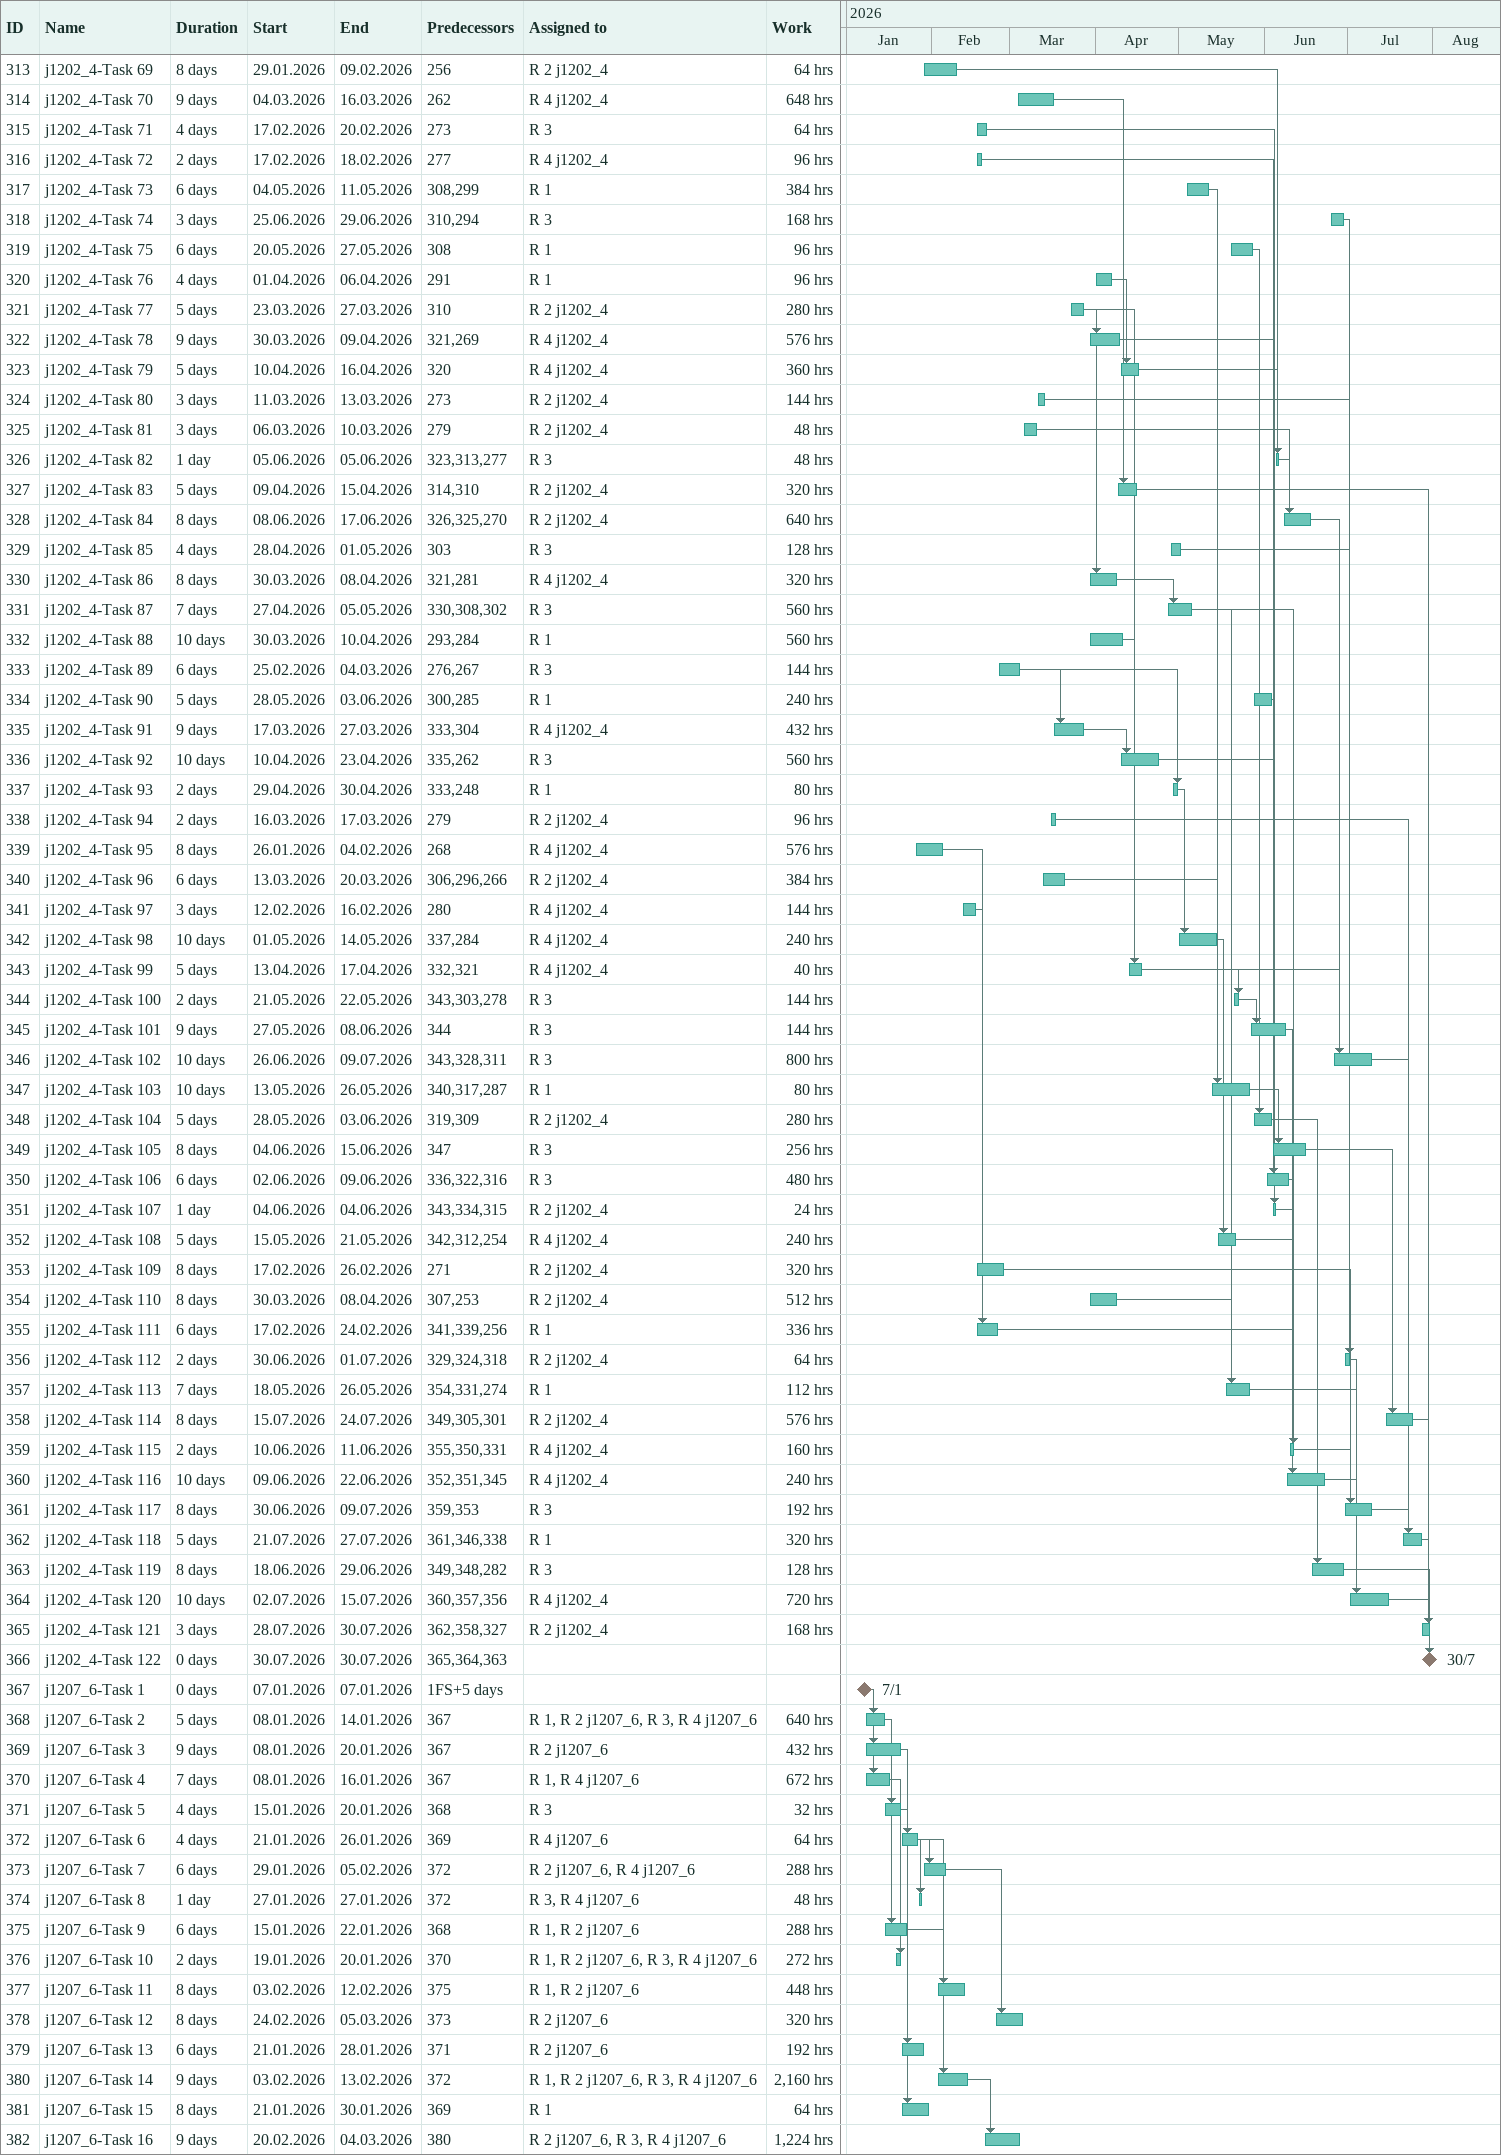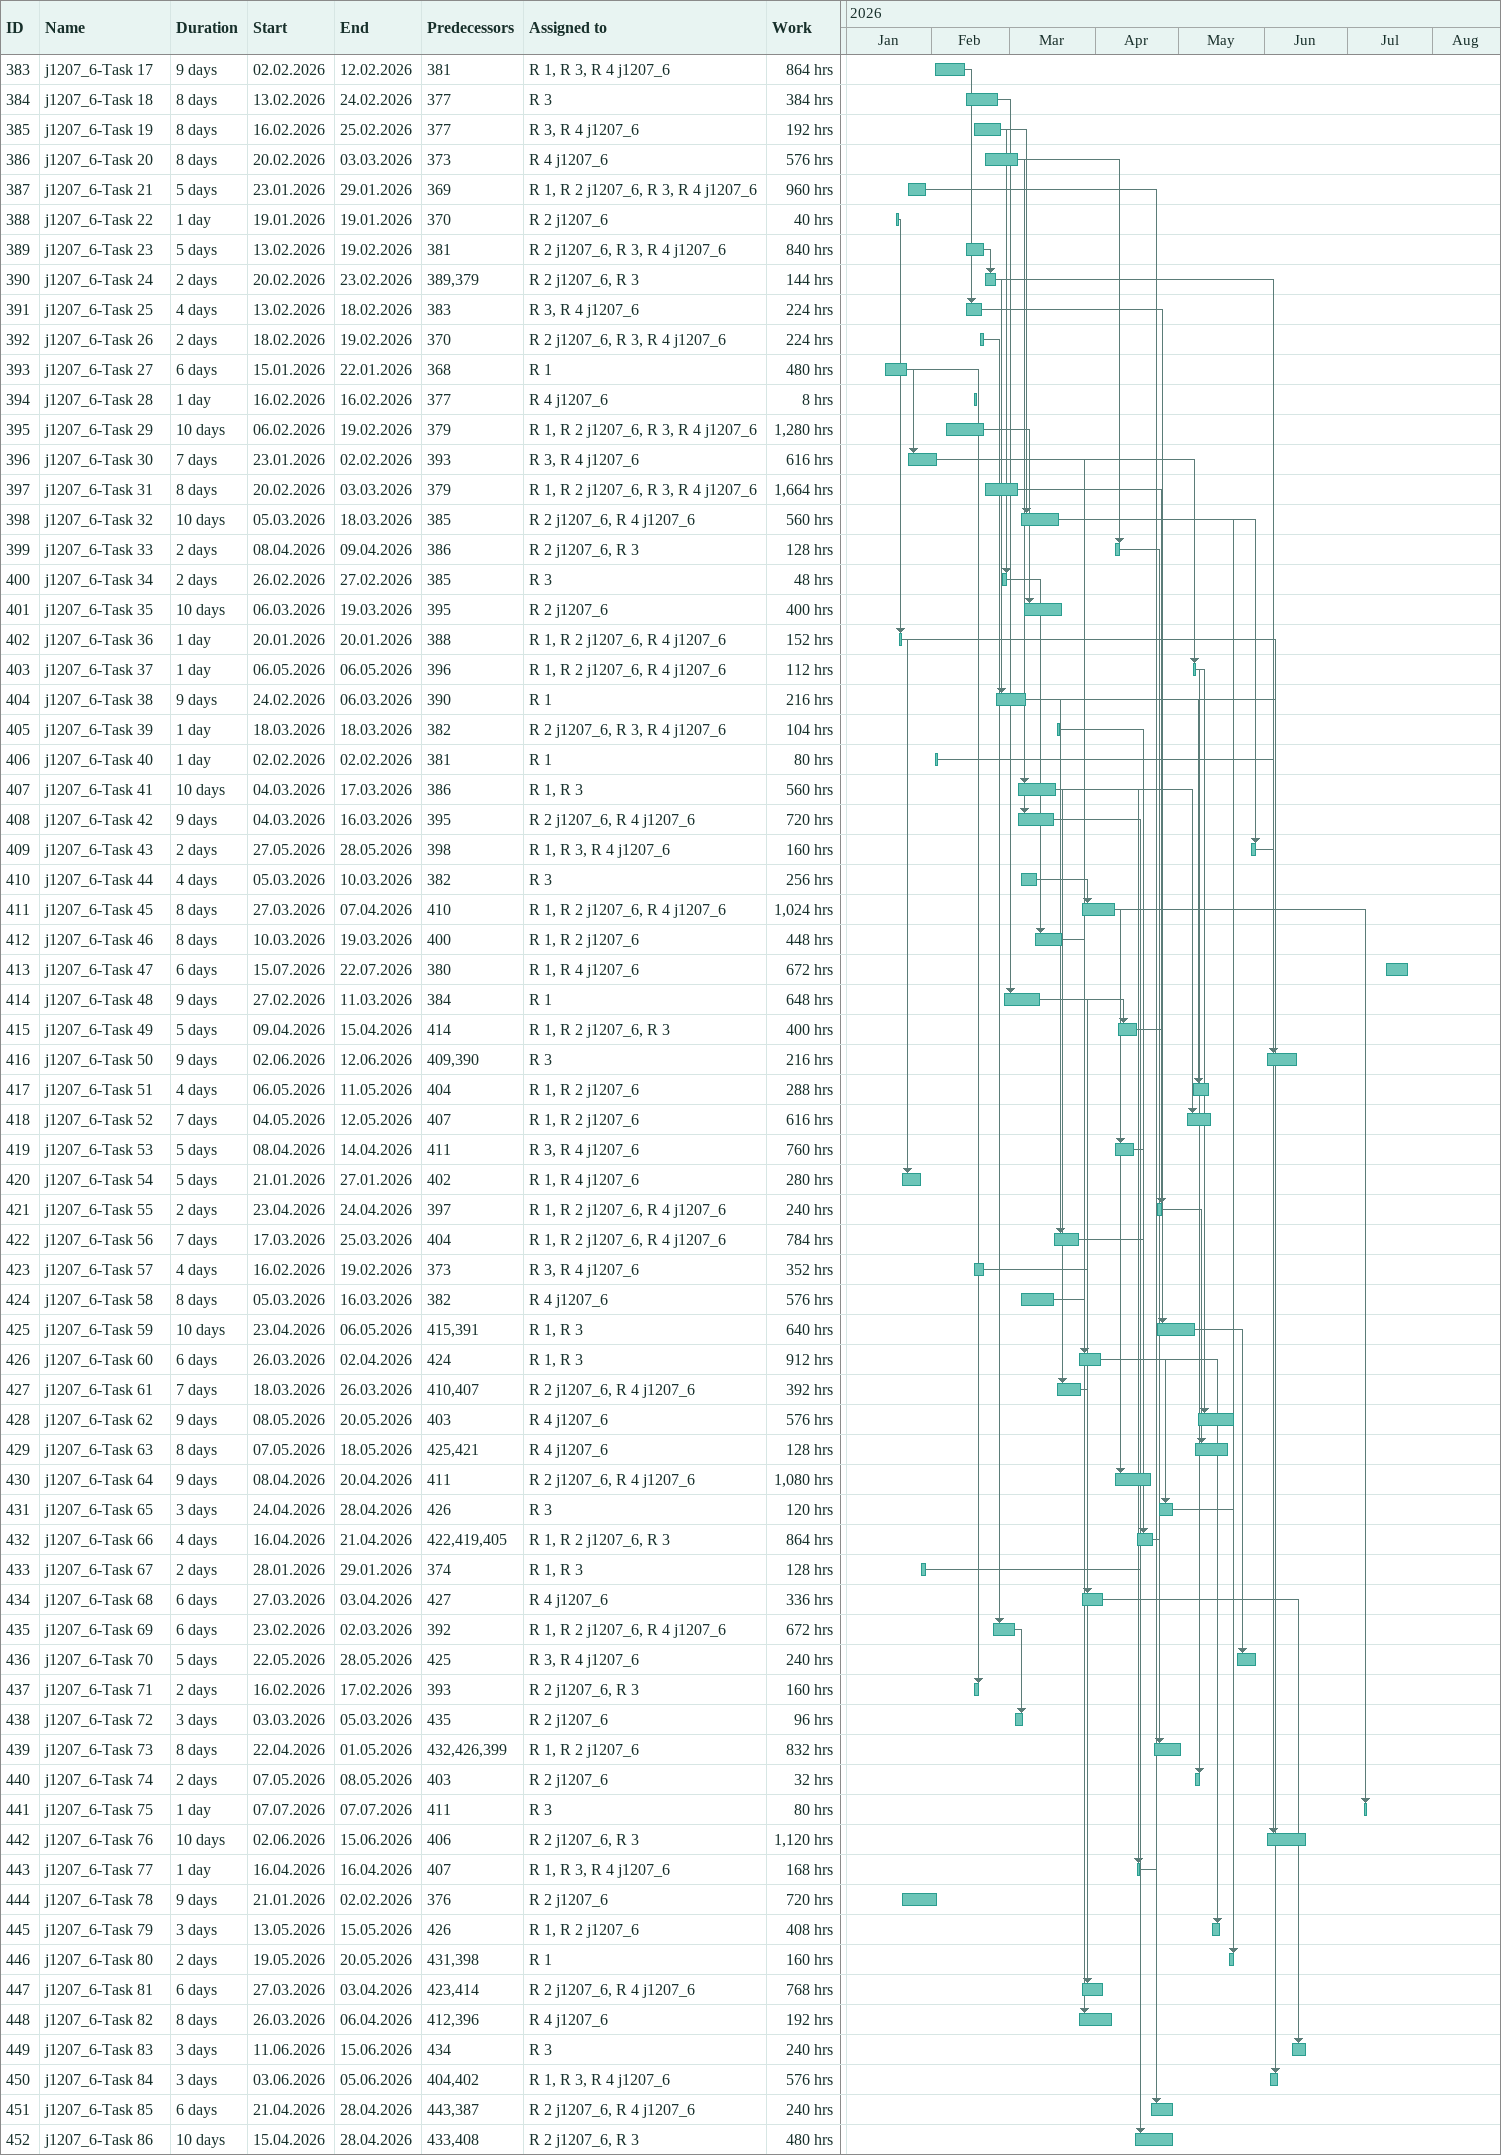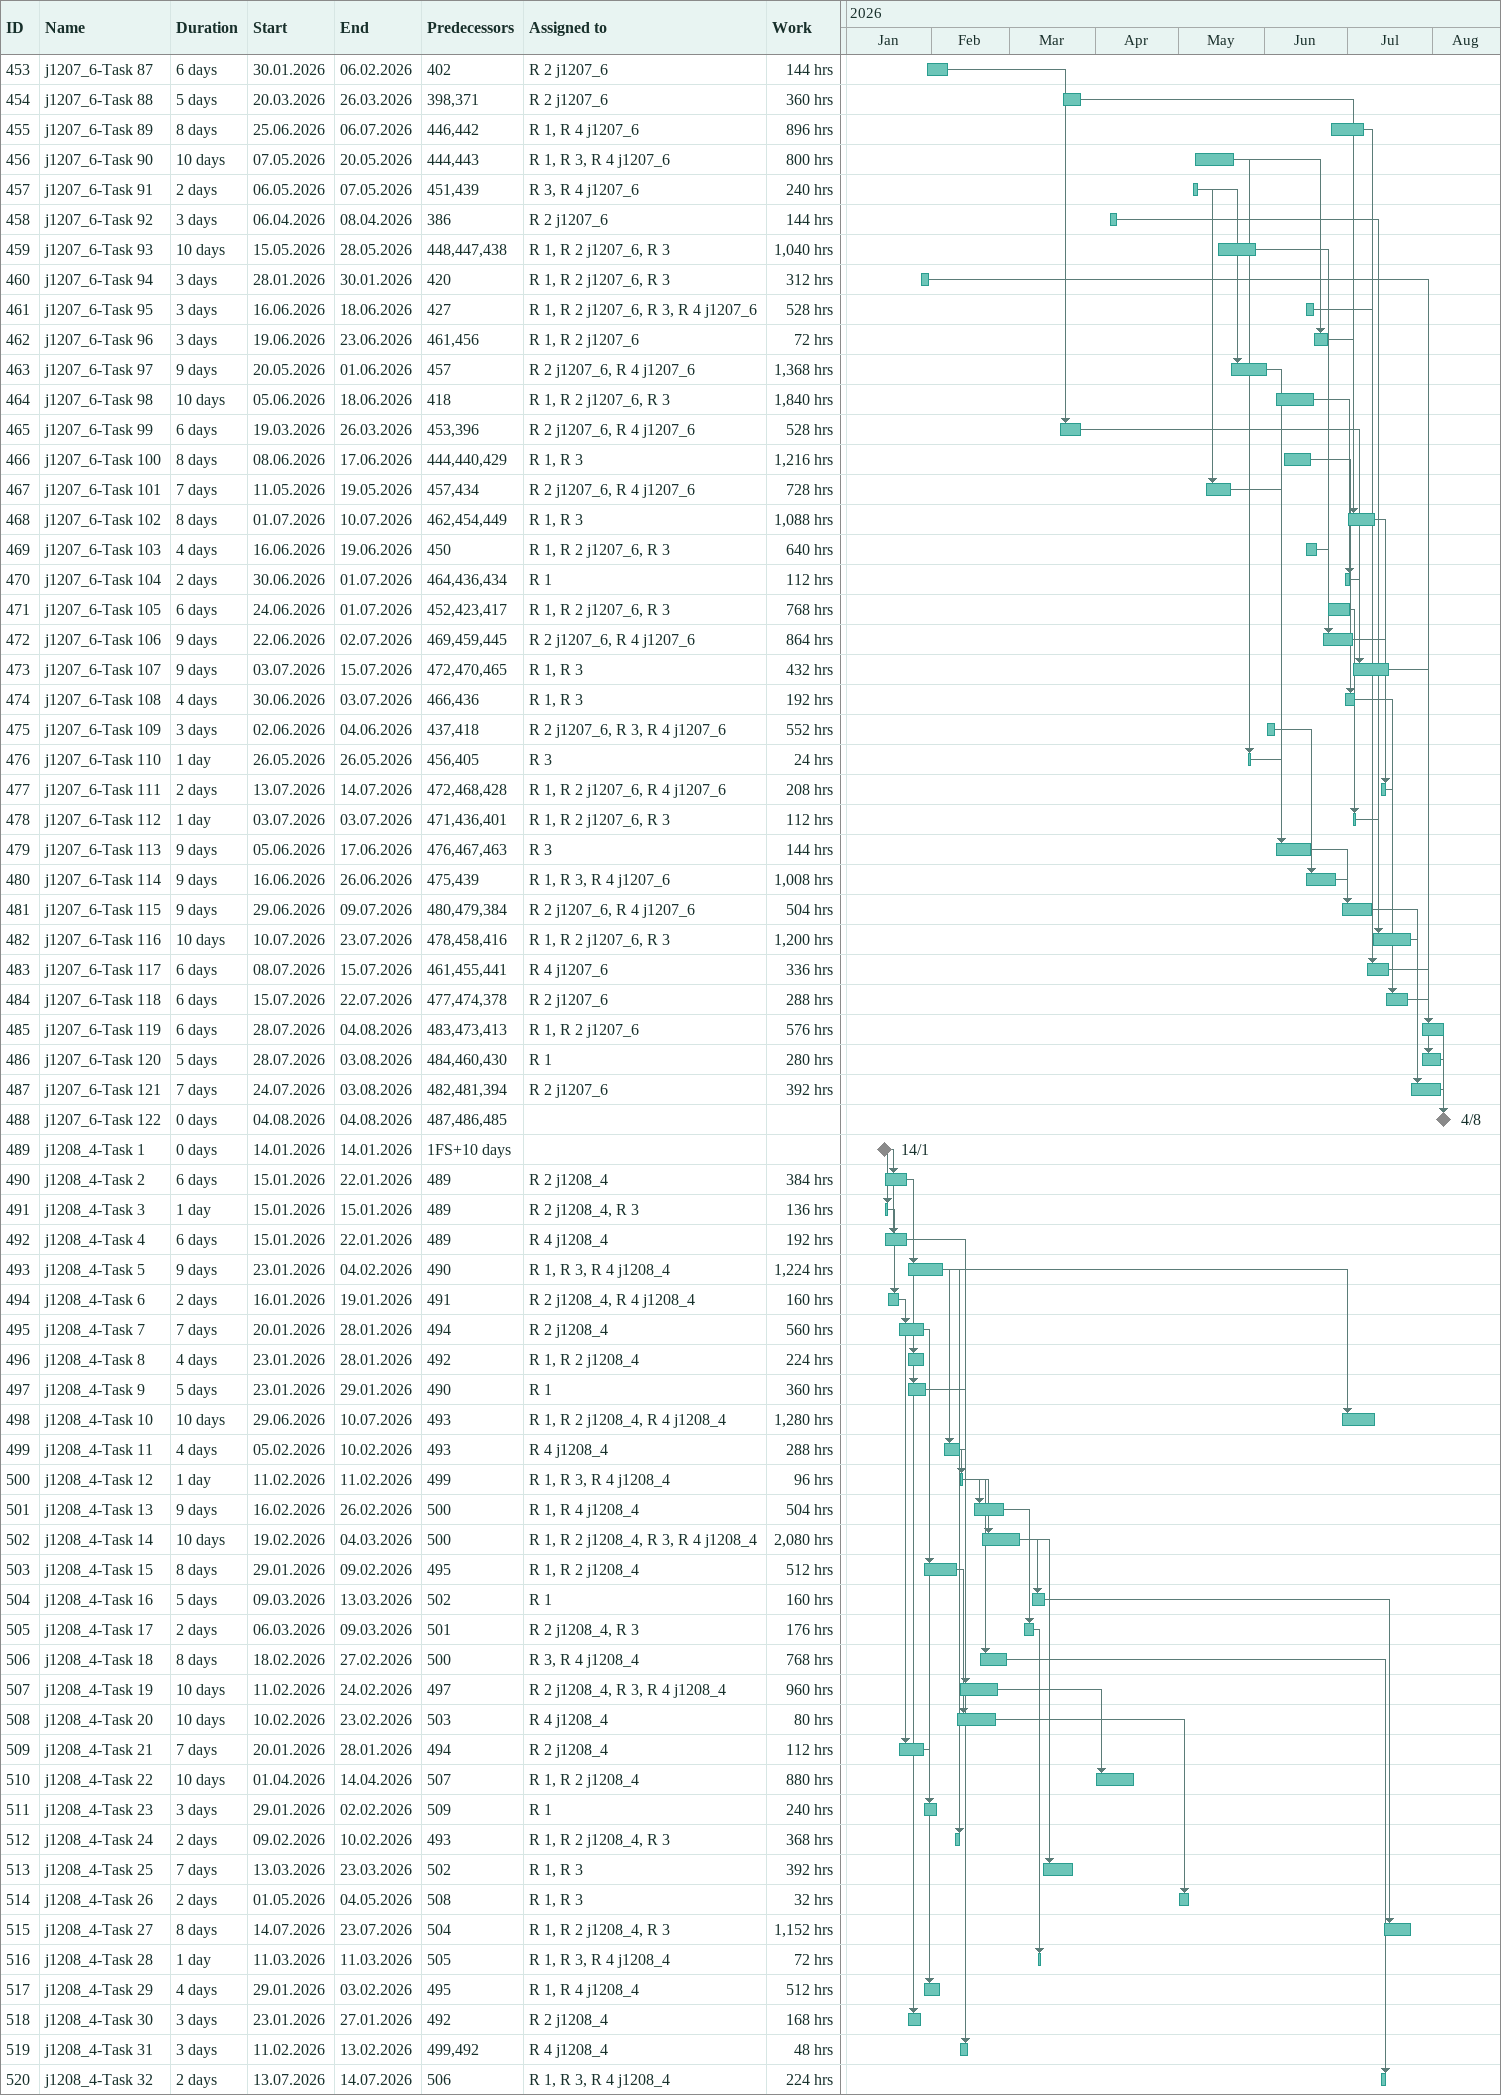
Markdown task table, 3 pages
| ID | Task | Duration | Start | Finish | Predecessors | Resources | Work (h) |
|---|---|---|---|---|---|---|---|
| 313 | j1202_4-Task 69 | 8d | 2026-01-29 | 2026-02-09 | 256 | R 2 j1202_4 | 64 |
| 314 | j1202_4-Task 70 | 9d | 2026-03-04 | 2026-03-16 | 262 | R 4 j1202_4 | 648 |
| 315 | j1202_4-Task 71 | 4d | 2026-02-17 | 2026-02-20 | 273 | R 3 | 64 |
| 316 | j1202_4-Task 72 | 2d | 2026-02-17 | 2026-02-18 | 277 | R 4 j1202_4 | 96 |
| 317 | j1202_4-Task 73 | 6d | 2026-05-04 | 2026-05-11 | 308, 299 | R 1 | 384 |
| 318 | j1202_4-Task 74 | 3d | 2026-06-25 | 2026-06-29 | 310, 294 | R 3 | 168 |
| 319 | j1202_4-Task 75 | 6d | 2026-05-20 | 2026-05-27 | 308 | R 1 | 96 |
| 320 | j1202_4-Task 76 | 4d | 2026-04-01 | 2026-04-06 | 291 | R 1 | 96 |
| 321 | j1202_4-Task 77 | 5d | 2026-03-23 | 2026-03-27 | 310 | R 2 j1202_4 | 280 |
| 322 | j1202_4-Task 78 | 9d | 2026-03-30 | 2026-04-09 | 321, 269 | R 4 j1202_4 | 576 |
| 323 | j1202_4-Task 79 | 5d | 2026-04-10 | 2026-04-16 | 320 | R 4 j1202_4 | 360 |
| 324 | j1202_4-Task 80 | 3d | 2026-03-11 | 2026-03-13 | 273 | R 2 j1202_4 | 144 |
| 325 | j1202_4-Task 81 | 3d | 2026-03-06 | 2026-03-10 | 279 | R 2 j1202_4 | 48 |
| 326 | j1202_4-Task 82 | 1d | 2026-06-05 | 2026-06-05 | 323, 313, 277 | R 3 | 48 |
| 327 | j1202_4-Task 83 | 5d | 2026-04-09 | 2026-04-15 | 314, 310 | R 2 j1202_4 | 320 |
| 328 | j1202_4-Task 84 | 8d | 2026-06-08 | 2026-06-17 | 326, 325, 270 | R 2 j1202_4 | 640 |
| 329 | j1202_4-Task 85 | 4d | 2026-04-28 | 2026-05-01 | 303 | R 3 | 128 |
| 330 | j1202_4-Task 86 | 8d | 2026-03-30 | 2026-04-08 | 321, 281 | R 4 j1202_4 | 320 |
| 331 | j1202_4-Task 87 | 7d | 2026-04-27 | 2026-05-05 | 330, 308, 302 | R 3 | 560 |
| 332 | j1202_4-Task 88 | 10d | 2026-03-30 | 2026-04-10 | 293, 284 | R 1 | 560 |
| 333 | j1202_4-Task 89 | 6d | 2026-02-25 | 2026-03-04 | 276, 267 | R 3 | 144 |
| 334 | j1202_4-Task 90 | 5d | 2026-05-28 | 2026-06-03 | 300, 285 | R 1 | 240 |
| 335 | j1202_4-Task 91 | 9d | 2026-03-17 | 2026-03-27 | 333, 304 | R 4 j1202_4 | 432 |
| 336 | j1202_4-Task 92 | 10d | 2026-04-10 | 2026-04-23 | 335, 262 | R 3 | 560 |
| 337 | j1202_4-Task 93 | 2d | 2026-04-29 | 2026-04-30 | 333, 248 | R 1 | 80 |
| 338 | j1202_4-Task 94 | 2d | 2026-03-16 | 2026-03-17 | 279 | R 2 j1202_4 | 96 |
| 339 | j1202_4-Task 95 | 8d | 2026-01-26 | 2026-02-04 | 268 | R 4 j1202_4 | 576 |
| 340 | j1202_4-Task 96 | 6d | 2026-03-13 | 2026-03-20 | 306, 296, 266 | R 2 j1202_4 | 384 |
| 341 | j1202_4-Task 97 | 3d | 2026-02-12 | 2026-02-16 | 280 | R 4 j1202_4 | 144 |
| 342 | j1202_4-Task 98 | 10d | 2026-05-01 | 2026-05-14 | 337, 284 | R 4 j1202_4 | 240 |
| 343 | j1202_4-Task 99 | 5d | 2026-04-13 | 2026-04-17 | 332, 321 | R 4 j1202_4 | 40 |
| 344 | j1202_4-Task 100 | 2d | 2026-05-21 | 2026-05-22 | 343, 303, 278 | R 3 | 144 |
| 345 | j1202_4-Task 101 | 9d | 2026-05-27 | 2026-06-08 | 344 | R 3 | 144 |
| 346 | j1202_4-Task 102 | 10d | 2026-06-26 | 2026-07-09 | 343, 328, 311 | R 3 | 800 |
| 347 | j1202_4-Task 103 | 10d | 2026-05-13 | 2026-05-26 | 340, 317, 287 | R 1 | 80 |
| 348 | j1202_4-Task 104 | 5d | 2026-05-28 | 2026-06-03 | 319, 309 | R 2 j1202_4 | 280 |
| 349 | j1202_4-Task 105 | 8d | 2026-06-04 | 2026-06-15 | 347 | R 3 | 256 |
| 350 | j1202_4-Task 106 | 6d | 2026-06-02 | 2026-06-09 | 336, 322, 316 | R 3 | 480 |
| 351 | j1202_4-Task 107 | 1d | 2026-06-04 | 2026-06-04 | 343, 334, 315 | R 2 j1202_4 | 24 |
| 352 | j1202_4-Task 108 | 5d | 2026-05-15 | 2026-05-21 | 342, 312, 254 | R 4 j1202_4 | 240 |
| 353 | j1202_4-Task 109 | 8d | 2026-02-17 | 2026-02-26 | 271 | R 2 j1202_4 | 320 |
| 354 | j1202_4-Task 110 | 8d | 2026-03-30 | 2026-04-08 | 307, 253 | R 2 j1202_4 | 512 |
| 355 | j1202_4-Task 111 | 6d | 2026-02-17 | 2026-02-24 | 341, 339, 256 | R 1 | 336 |
| 356 | j1202_4-Task 112 | 2d | 2026-06-30 | 2026-07-01 | 329, 324, 318 | R 2 j1202_4 | 64 |
| 357 | j1202_4-Task 113 | 7d | 2026-05-18 | 2026-05-26 | 354, 331, 274 | R 1 | 112 |
| 358 | j1202_4-Task 114 | 8d | 2026-07-15 | 2026-07-24 | 349, 305, 301 | R 2 j1202_4 | 576 |
| 359 | j1202_4-Task 115 | 2d | 2026-06-10 | 2026-06-11 | 355, 350, 331 | R 4 j1202_4 | 160 |
| 360 | j1202_4-Task 116 | 10d | 2026-06-09 | 2026-06-22 | 352, 351, 345 | R 4 j1202_4 | 240 |
| 361 | j1202_4-Task 117 | 8d | 2026-06-30 | 2026-07-09 | 359, 353 | R 3 | 192 |
| 362 | j1202_4-Task 118 | 5d | 2026-07-21 | 2026-07-27 | 361, 346, 338 | R 1 | 320 |
| 363 | j1202_4-Task 119 | 8d | 2026-06-18 | 2026-06-29 | 349, 348, 282 | R 3 | 128 |
| 364 | j1202_4-Task 120 | 10d | 2026-07-02 | 2026-07-15 | 360, 357, 356 | R 4 j1202_4 | 720 |
| 365 | j1202_4-Task 121 | 3d | 2026-07-28 | 2026-07-30 | 362, 358, 327 | R 2 j1202_4 | 168 |
| 366 | j1202_4-Task 122 | 0d | 2026-07-30 | 2026-07-30 | 365, 364, 363 |  |  |
| 367 | j1207_6-Task 1 | 0d | 2026-01-07 | 2026-01-07 | 1FS+5d |  |  |
| 368 | j1207_6-Task 2 | 5d | 2026-01-08 | 2026-01-14 | 367 | R 1, R 2 j1207_6, R 3, R 4 j1207_6 | 640 |
| 369 | j1207_6-Task 3 | 9d | 2026-01-08 | 2026-01-20 | 367 | R 2 j1207_6 | 432 |
| 370 | j1207_6-Task 4 | 7d | 2026-01-08 | 2026-01-16 | 367 | R 1, R 4 j1207_6 | 672 |
| 371 | j1207_6-Task 5 | 4d | 2026-01-15 | 2026-01-20 | 368 | R 3 | 32 |
| 372 | j1207_6-Task 6 | 4d | 2026-01-21 | 2026-01-26 | 369 | R 4 j1207_6 | 64 |
| 373 | j1207_6-Task 7 | 6d | 2026-01-29 | 2026-02-05 | 372 | R 2 j1207_6, R 4 j1207_6 | 288 |
| 374 | j1207_6-Task 8 | 1d | 2026-01-27 | 2026-01-27 | 372 | R 3, R 4 j1207_6 | 48 |
| 375 | j1207_6-Task 9 | 6d | 2026-01-15 | 2026-01-22 | 368 | R 1, R 2 j1207_6 | 288 |
| 376 | j1207_6-Task 10 | 2d | 2026-01-19 | 2026-01-20 | 370 | R 1, R 2 j1207_6, R 3, R 4 j1207_6 | 272 |
| 377 | j1207_6-Task 11 | 8d | 2026-02-03 | 2026-02-12 | 375 | R 1, R 2 j1207_6 | 448 |
| 378 | j1207_6-Task 12 | 8d | 2026-02-24 | 2026-03-05 | 373 | R 2 j1207_6 | 320 |
| 379 | j1207_6-Task 13 | 6d | 2026-01-21 | 2026-01-28 | 371 | R 2 j1207_6 | 192 |
| 380 | j1207_6-Task 14 | 9d | 2026-02-03 | 2026-02-13 | 372 | R 1, R 2 j1207_6, R 3, R 4 j1207_6 | 2160 |
| 381 | j1207_6-Task 15 | 8d | 2026-01-21 | 2026-01-30 | 369 | R 1 | 64 |
| 382 | j1207_6-Task 16 | 9d | 2026-02-20 | 2026-03-04 | 380 | R 2 j1207_6, R 3, R 4 j1207_6 | 1224 |
| 383 | j1207_6-Task 17 | 9d | 2026-02-02 | 2026-02-12 | 381 | R 1, R 3, R 4 j1207_6 | 864 |
| 384 | j1207_6-Task 18 | 8d | 2026-02-13 | 2026-02-24 | 377 | R 3 | 384 |
| 385 | j1207_6-Task 19 | 8d | 2026-02-16 | 2026-02-25 | 377 | R 3, R 4 j1207_6 | 192 |
| 386 | j1207_6-Task 20 | 8d | 2026-02-20 | 2026-03-03 | 373 | R 4 j1207_6 | 576 |
| 387 | j1207_6-Task 21 | 5d | 2026-01-23 | 2026-01-29 | 369 | R 1, R 2 j1207_6, R 3, R 4 j1207_6 | 960 |
| 388 | j1207_6-Task 22 | 1d | 2026-01-19 | 2026-01-19 | 370 | R 2 j1207_6 | 40 |
| 389 | j1207_6-Task 23 | 5d | 2026-02-13 | 2026-02-19 | 381 | R 2 j1207_6, R 3, R 4 j1207_6 | 840 |
| 390 | j1207_6-Task 24 | 2d | 2026-02-20 | 2026-02-23 | 389, 379 | R 2 j1207_6, R 3 | 144 |
| 391 | j1207_6-Task 25 | 4d | 2026-02-13 | 2026-02-18 | 383 | R 3, R 4 j1207_6 | 224 |
| 392 | j1207_6-Task 26 | 2d | 2026-02-18 | 2026-02-19 | 370 | R 2 j1207_6, R 3, R 4 j1207_6 | 224 |
| 393 | j1207_6-Task 27 | 6d | 2026-01-15 | 2026-01-22 | 368 | R 1 | 480 |
| 394 | j1207_6-Task 28 | 1d | 2026-02-16 | 2026-02-16 | 377 | R 4 j1207_6 | 8 |
| 395 | j1207_6-Task 29 | 10d | 2026-02-06 | 2026-02-19 | 379 | R 1, R 2 j1207_6, R 3, R 4 j1207_6 | 1280 |
| 396 | j1207_6-Task 30 | 7d | 2026-01-23 | 2026-02-02 | 393 | R 3, R 4 j1207_6 | 616 |
| 397 | j1207_6-Task 31 | 8d | 2026-02-20 | 2026-03-03 | 379 | R 1, R 2 j1207_6, R 3, R 4 j1207_6 | 1664 |
| 398 | j1207_6-Task 32 | 10d | 2026-03-05 | 2026-03-18 | 385 | R 2 j1207_6, R 4 j1207_6 | 560 |
| 399 | j1207_6-Task 33 | 2d | 2026-04-08 | 2026-04-09 | 386 | R 2 j1207_6, R 3 | 128 |
| 400 | j1207_6-Task 34 | 2d | 2026-02-26 | 2026-02-27 | 385 | R 3 | 48 |
| 401 | j1207_6-Task 35 | 10d | 2026-03-06 | 2026-03-19 | 395 | R 2 j1207_6 | 400 |
| 402 | j1207_6-Task 36 | 1d | 2026-01-20 | 2026-01-20 | 388 | R 1, R 2 j1207_6, R 4 j1207_6 | 152 |
| 403 | j1207_6-Task 37 | 1d | 2026-05-06 | 2026-05-06 | 396 | R 1, R 2 j1207_6, R 4 j1207_6 | 112 |
| 404 | j1207_6-Task 38 | 9d | 2026-02-24 | 2026-03-06 | 390 | R 1 | 216 |
| 405 | j1207_6-Task 39 | 1d | 2026-03-18 | 2026-03-18 | 382 | R 2 j1207_6, R 3, R 4 j1207_6 | 104 |
| 406 | j1207_6-Task 40 | 1d | 2026-02-02 | 2026-02-02 | 381 | R 1 | 80 |
| 407 | j1207_6-Task 41 | 10d | 2026-03-04 | 2026-03-17 | 386 | R 1, R 3 | 560 |
| 408 | j1207_6-Task 42 | 9d | 2026-03-04 | 2026-03-16 | 395 | R 2 j1207_6, R 4 j1207_6 | 720 |
| 409 | j1207_6-Task 43 | 2d | 2026-05-27 | 2026-05-28 | 398 | R 1, R 3, R 4 j1207_6 | 160 |
| 410 | j1207_6-Task 44 | 4d | 2026-03-05 | 2026-03-10 | 382 | R 3 | 256 |
| 411 | j1207_6-Task 45 | 8d | 2026-03-27 | 2026-04-07 | 410 | R 1, R 2 j1207_6, R 4 j1207_6 | 1024 |
| 412 | j1207_6-Task 46 | 8d | 2026-03-10 | 2026-03-19 | 400 | R 1, R 2 j1207_6 | 448 |
| 413 | j1207_6-Task 47 | 6d | 2026-07-15 | 2026-07-22 | 380 | R 1, R 4 j1207_6 | 672 |
| 414 | j1207_6-Task 48 | 9d | 2026-02-27 | 2026-03-11 | 384 | R 1 | 648 |
| 415 | j1207_6-Task 49 | 5d | 2026-04-09 | 2026-04-15 | 414 | R 1, R 2 j1207_6, R 3 | 400 |
| 416 | j1207_6-Task 50 | 9d | 2026-06-02 | 2026-06-12 | 409, 390 | R 3 | 216 |
| 417 | j1207_6-Task 51 | 4d | 2026-05-06 | 2026-05-11 | 404 | R 1, R 2 j1207_6 | 288 |
| 418 | j1207_6-Task 52 | 7d | 2026-05-04 | 2026-05-12 | 407 | R 1, R 2 j1207_6 | 616 |
| 419 | j1207_6-Task 53 | 5d | 2026-04-08 | 2026-04-14 | 411 | R 3, R 4 j1207_6 | 760 |
| 420 | j1207_6-Task 54 | 5d | 2026-01-21 | 2026-01-27 | 402 | R 1, R 4 j1207_6 | 280 |
| 421 | j1207_6-Task 55 | 2d | 2026-04-23 | 2026-04-24 | 397 | R 1, R 2 j1207_6, R 4 j1207_6 | 240 |
| 422 | j1207_6-Task 56 | 7d | 2026-03-17 | 2026-03-25 | 404 | R 1, R 2 j1207_6, R 4 j1207_6 | 784 |
| 423 | j1207_6-Task 57 | 4d | 2026-02-16 | 2026-02-19 | 373 | R 3, R 4 j1207_6 | 352 |
| 424 | j1207_6-Task 58 | 8d | 2026-03-05 | 2026-03-16 | 382 | R 4 j1207_6 | 576 |
| 425 | j1207_6-Task 59 | 10d | 2026-04-23 | 2026-05-06 | 415, 391 | R 1, R 3 | 640 |
| 426 | j1207_6-Task 60 | 6d | 2026-03-26 | 2026-04-02 | 424 | R 1, R 3 | 912 |
| 427 | j1207_6-Task 61 | 7d | 2026-03-18 | 2026-03-26 | 410, 407 | R 2 j1207_6, R 4 j1207_6 | 392 |
| 428 | j1207_6-Task 62 | 9d | 2026-05-08 | 2026-05-20 | 403 | R 4 j1207_6 | 576 |
| 429 | j1207_6-Task 63 | 8d | 2026-05-07 | 2026-05-18 | 425, 421 | R 4 j1207_6 | 128 |
| 430 | j1207_6-Task 64 | 9d | 2026-04-08 | 2026-04-20 | 411 | R 2 j1207_6, R 4 j1207_6 | 1080 |
| 431 | j1207_6-Task 65 | 3d | 2026-04-24 | 2026-04-28 | 426 | R 3 | 120 |
| 432 | j1207_6-Task 66 | 4d | 2026-04-16 | 2026-04-21 | 422, 419, 405 | R 1, R 2 j1207_6, R 3 | 864 |
| 433 | j1207_6-Task 67 | 2d | 2026-01-28 | 2026-01-29 | 374 | R 1, R 3 | 128 |
| 434 | j1207_6-Task 68 | 6d | 2026-03-27 | 2026-04-03 | 427 | R 4 j1207_6 | 336 |
| 435 | j1207_6-Task 69 | 6d | 2026-02-23 | 2026-03-02 | 392 | R 1, R 2 j1207_6, R 4 j1207_6 | 672 |
| 436 | j1207_6-Task 70 | 5d | 2026-05-22 | 2026-05-28 | 425 | R 3, R 4 j1207_6 | 240 |
| 437 | j1207_6-Task 71 | 2d | 2026-02-16 | 2026-02-17 | 393 | R 2 j1207_6, R 3 | 160 |
| 438 | j1207_6-Task 72 | 3d | 2026-03-03 | 2026-03-05 | 435 | R 2 j1207_6 | 96 |
| 439 | j1207_6-Task 73 | 8d | 2026-04-22 | 2026-05-01 | 432, 426, 399 | R 1, R 2 j1207_6 | 832 |
| 440 | j1207_6-Task 74 | 2d | 2026-05-07 | 2026-05-08 | 403 | R 2 j1207_6 | 32 |
| 441 | j1207_6-Task 75 | 1d | 2026-07-07 | 2026-07-07 | 411 | R 3 | 80 |
| 442 | j1207_6-Task 76 | 10d | 2026-06-02 | 2026-06-15 | 406 | R 2 j1207_6, R 3 | 1120 |
| 443 | j1207_6-Task 77 | 1d | 2026-04-16 | 2026-04-16 | 407 | R 1, R 3, R 4 j1207_6 | 168 |
| 444 | j1207_6-Task 78 | 9d | 2026-01-21 | 2026-02-02 | 376 | R 2 j1207_6 | 720 |
| 445 | j1207_6-Task 79 | 3d | 2026-05-13 | 2026-05-15 | 426 | R 1, R 2 j1207_6 | 408 |
| 446 | j1207_6-Task 80 | 2d | 2026-05-19 | 2026-05-20 | 431, 398 | R 1 | 160 |
| 447 | j1207_6-Task 81 | 6d | 2026-03-27 | 2026-04-03 | 423, 414 | R 2 j1207_6, R 4 j1207_6 | 768 |
| 448 | j1207_6-Task 82 | 8d | 2026-03-26 | 2026-04-06 | 412, 396 | R 4 j1207_6 | 192 |
| 449 | j1207_6-Task 83 | 3d | 2026-06-11 | 2026-06-15 | 434 | R 3 | 240 |
| 450 | j1207_6-Task 84 | 3d | 2026-06-03 | 2026-06-05 | 404, 402 | R 1, R 3, R 4 j1207_6 | 576 |
| 451 | j1207_6-Task 85 | 6d | 2026-04-21 | 2026-04-28 | 443, 387 | R 2 j1207_6, R 4 j1207_6 | 240 |
| 452 | j1207_6-Task 86 | 10d | 2026-04-15 | 2026-04-28 | 433, 408 | R 2 j1207_6, R 3 | 480 |
| 453 | j1207_6-Task 87 | 6d | 2026-01-30 | 2026-02-06 | 402 | R 2 j1207_6 | 144 |
| 454 | j1207_6-Task 88 | 5d | 2026-03-20 | 2026-03-26 | 398, 371 | R 2 j1207_6 | 360 |
| 455 | j1207_6-Task 89 | 8d | 2026-06-25 | 2026-07-06 | 446, 442 | R 1, R 4 j1207_6 | 896 |
| 456 | j1207_6-Task 90 | 10d | 2026-05-07 | 2026-05-20 | 444, 443 | R 1, R 3, R 4 j1207_6 | 800 |
| 457 | j1207_6-Task 91 | 2d | 2026-05-06 | 2026-05-07 | 451, 439 | R 3, R 4 j1207_6 | 240 |
| 458 | j1207_6-Task 92 | 3d | 2026-04-06 | 2026-04-08 | 386 | R 2 j1207_6 | 144 |
| 459 | j1207_6-Task 93 | 10d | 2026-05-15 | 2026-05-28 | 448, 447, 438 | R 1, R 2 j1207_6, R 3 | 1040 |
| 460 | j1207_6-Task 94 | 3d | 2026-01-28 | 2026-01-30 | 420 | R 1, R 2 j1207_6, R 3 | 312 |
| 461 | j1207_6-Task 95 | 3d | 2026-06-16 | 2026-06-18 | 427 | R 1, R 2 j1207_6, R 3, R 4 j1207_6 | 528 |
| 462 | j1207_6-Task 96 | 3d | 2026-06-19 | 2026-06-23 | 461, 456 | R 1, R 2 j1207_6 | 72 |
| 463 | j1207_6-Task 97 | 9d | 2026-05-20 | 2026-06-01 | 457 | R 2 j1207_6, R 4 j1207_6 | 1368 |
| 464 | j1207_6-Task 98 | 10d | 2026-06-05 | 2026-06-18 | 418 | R 1, R 2 j1207_6, R 3 | 1840 |
| 465 | j1207_6-Task 99 | 6d | 2026-03-19 | 2026-03-26 | 453, 396 | R 2 j1207_6, R 4 j1207_6 | 528 |
| 466 | j1207_6-Task 100 | 8d | 2026-06-08 | 2026-06-17 | 444, 440, 429 | R 1, R 3 | 1216 |
| 467 | j1207_6-Task 101 | 7d | 2026-05-11 | 2026-05-19 | 457, 434 | R 2 j1207_6, R 4 j1207_6 | 728 |
| 468 | j1207_6-Task 102 | 8d | 2026-07-01 | 2026-07-10 | 462, 454, 449 | R 1, R 3 | 1088 |
| 469 | j1207_6-Task 103 | 4d | 2026-06-16 | 2026-06-19 | 450 | R 1, R 2 j1207_6, R 3 | 640 |
| 470 | j1207_6-Task 104 | 2d | 2026-06-30 | 2026-07-01 | 464, 436, 434 | R 1 | 112 |
| 471 | j1207_6-Task 105 | 6d | 2026-06-24 | 2026-07-01 | 452, 423, 417 | R 1, R 2 j1207_6, R 3 | 768 |
| 472 | j1207_6-Task 106 | 9d | 2026-06-22 | 2026-07-02 | 469, 459, 445 | R 2 j1207_6, R 4 j1207_6 | 864 |
| 473 | j1207_6-Task 107 | 9d | 2026-07-03 | 2026-07-15 | 472, 470, 465 | R 1, R 3 | 432 |
| 474 | j1207_6-Task 108 | 4d | 2026-06-30 | 2026-07-03 | 466, 436 | R 1, R 3 | 192 |
| 475 | j1207_6-Task 109 | 3d | 2026-06-02 | 2026-06-04 | 437, 418 | R 2 j1207_6, R 3, R 4 j1207_6 | 552 |
| 476 | j1207_6-Task 110 | 1d | 2026-05-26 | 2026-05-26 | 456, 405 | R 3 | 24 |
| 477 | j1207_6-Task 111 | 2d | 2026-07-13 | 2026-07-14 | 472, 468, 428 | R 1, R 2 j1207_6, R 4 j1207_6 | 208 |
| 478 | j1207_6-Task 112 | 1d | 2026-07-03 | 2026-07-03 | 471, 436, 401 | R 1, R 2 j1207_6, R 3 | 112 |
| 479 | j1207_6-Task 113 | 9d | 2026-06-05 | 2026-06-17 | 476, 467, 463 | R 3 | 144 |
| 480 | j1207_6-Task 114 | 9d | 2026-06-16 | 2026-06-26 | 475, 439 | R 1, R 3, R 4 j1207_6 | 1008 |
| 481 | j1207_6-Task 115 | 9d | 2026-06-29 | 2026-07-09 | 480, 479, 384 | R 2 j1207_6, R 4 j1207_6 | 504 |
| 482 | j1207_6-Task 116 | 10d | 2026-07-10 | 2026-07-23 | 478, 458, 416 | R 1, R 2 j1207_6, R 3 | 1200 |
| 483 | j1207_6-Task 117 | 6d | 2026-07-08 | 2026-07-15 | 461, 455, 441 | R 4 j1207_6 | 336 |
| 484 | j1207_6-Task 118 | 6d | 2026-07-15 | 2026-07-22 | 477, 474, 378 | R 2 j1207_6 | 288 |
| 485 | j1207_6-Task 119 | 6d | 2026-07-28 | 2026-08-04 | 483, 473, 413 | R 1, R 2 j1207_6 | 576 |
| 486 | j1207_6-Task 120 | 5d | 2026-07-28 | 2026-08-03 | 484, 460, 430 | R 1 | 280 |
| 487 | j1207_6-Task 121 | 7d | 2026-07-24 | 2026-08-03 | 482, 481, 394 | R 2 j1207_6 | 392 |
| 488 | j1207_6-Task 122 | 0d | 2026-08-04 | 2026-08-04 | 487, 486, 485 |  |  |
| 489 | j1208_4-Task 1 | 0d | 2026-01-14 | 2026-01-14 | 1FS+10d |  |  |
| 490 | j1208_4-Task 2 | 6d | 2026-01-15 | 2026-01-22 | 489 | R 2 j1208_4 | 384 |
| 491 | j1208_4-Task 3 | 1d | 2026-01-15 | 2026-01-15 | 489 | R 2 j1208_4, R 3 | 136 |
| 492 | j1208_4-Task 4 | 6d | 2026-01-15 | 2026-01-22 | 489 | R 4 j1208_4 | 192 |
| 493 | j1208_4-Task 5 | 9d | 2026-01-23 | 2026-02-04 | 490 | R 1, R 3, R 4 j1208_4 | 1224 |
| 494 | j1208_4-Task 6 | 2d | 2026-01-16 | 2026-01-19 | 491 | R 2 j1208_4, R 4 j1208_4 | 160 |
| 495 | j1208_4-Task 7 | 7d | 2026-01-20 | 2026-01-28 | 494 | R 2 j1208_4 | 560 |
| 496 | j1208_4-Task 8 | 4d | 2026-01-23 | 2026-01-28 | 492 | R 1, R 2 j1208_4 | 224 |
| 497 | j1208_4-Task 9 | 5d | 2026-01-23 | 2026-01-29 | 490 | R 1 | 360 |
| 498 | j1208_4-Task 10 | 10d | 2026-06-29 | 2026-07-10 | 493 | R 1, R 2 j1208_4, R 4 j1208_4 | 1280 |
| 499 | j1208_4-Task 11 | 4d | 2026-02-05 | 2026-02-10 | 493 | R 4 j1208_4 | 288 |
| 500 | j1208_4-Task 12 | 1d | 2026-02-11 | 2026-02-11 | 499 | R 1, R 3, R 4 j1208_4 | 96 |
| 501 | j1208_4-Task 13 | 9d | 2026-02-16 | 2026-02-26 | 500 | R 1, R 4 j1208_4 | 504 |
| 502 | j1208_4-Task 14 | 10d | 2026-02-19 | 2026-03-04 | 500 | R 1, R 2 j1208_4, R 3, R 4 j1208_4 | 2080 |
| 503 | j1208_4-Task 15 | 8d | 2026-01-29 | 2026-02-09 | 495 | R 1, R 2 j1208_4 | 512 |
| 504 | j1208_4-Task 16 | 5d | 2026-03-09 | 2026-03-13 | 502 | R 1 | 160 |
| 505 | j1208_4-Task 17 | 2d | 2026-03-06 | 2026-03-09 | 501 | R 2 j1208_4, R 3 | 176 |
| 506 | j1208_4-Task 18 | 8d | 2026-02-18 | 2026-02-27 | 500 | R 3, R 4 j1208_4 | 768 |
| 507 | j1208_4-Task 19 | 10d | 2026-02-11 | 2026-02-24 | 497 | R 2 j1208_4, R 3, R 4 j1208_4 | 960 |
| 508 | j1208_4-Task 20 | 10d | 2026-02-10 | 2026-02-23 | 503 | R 4 j1208_4 | 80 |
| 509 | j1208_4-Task 21 | 7d | 2026-01-20 | 2026-01-28 | 494 | R 2 j1208_4 | 112 |
| 510 | j1208_4-Task 22 | 10d | 2026-04-01 | 2026-04-14 | 507 | R 1, R 2 j1208_4 | 880 |
| 511 | j1208_4-Task 23 | 3d | 2026-01-29 | 2026-02-02 | 509 | R 1 | 240 |
| 512 | j1208_4-Task 24 | 2d | 2026-02-09 | 2026-02-10 | 493 | R 1, R 2 j1208_4, R 3 | 368 |
| 513 | j1208_4-Task 25 | 7d | 2026-03-13 | 2026-03-23 | 502 | R 1, R 3 | 392 |
| 514 | j1208_4-Task 26 | 2d | 2026-05-01 | 2026-05-04 | 508 | R 1, R 3 | 32 |
| 515 | j1208_4-Task 27 | 8d | 2026-07-14 | 2026-07-23 | 504 | R 1, R 2 j1208_4, R 3 | 1152 |
| 516 | j1208_4-Task 28 | 1d | 2026-03-11 | 2026-03-11 | 505 | R 1, R 3, R 4 j1208_4 | 72 |
| 517 | j1208_4-Task 29 | 4d | 2026-01-29 | 2026-02-03 | 495 | R 1, R 4 j1208_4 | 512 |
| 518 | j1208_4-Task 30 | 3d | 2026-01-23 | 2026-01-27 | 492 | R 2 j1208_4 | 168 |
| 519 | j1208_4-Task 31 | 3d | 2026-02-11 | 2026-02-13 | 499, 492 | R 4 j1208_4 | 48 |
| 520 | j1208_4-Task 32 | 2d | 2026-07-13 | 2026-07-14 | 506 | R 1, R 3, R 4 j1208_4 | 224 |
